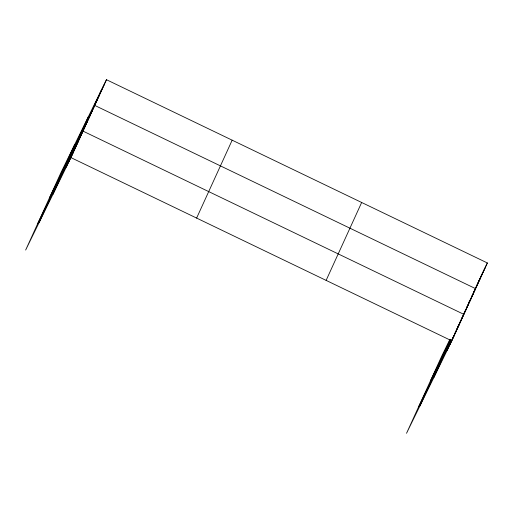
<?xml version="1.0" encoding="UTF-8"?>
<svg xmlns="http://www.w3.org/2000/svg" width="513" height="513" viewBox="0 0 513 513"><rect width="100%" height="100%" fill="white"/><g stroke="black" fill="none" stroke-linecap="round" stroke-linejoin="round"><path stroke-width="0.77" d="M39.039 222.706L74.577 144.807M52.833 194.549L88.377 116.65M66.222 167.219L101.766 89.32M106.473 79.707L61.188 172.137L25.65 250.043L70.935 157.606L106.473 79.707L487.35 262.957L451.812 340.863L406.527 433.293L442.065 355.394L449.965 339.273M196.62 218.083L232.165 140.177M326.121 280.387L361.659 202.488M419.916 405.963L450.177 339.632M433.709 377.805L451.074 339.747M447.099 350.475L451.934 339.882M454.05 335.245L452.235 339.215L456.641 330.269M459.475 323.344L461.238 319.49M465.342 310.493L461.527 318.849L466.24 309.23M468.273 304.062L466.221 308.563L470.928 298.951M470.915 298.277L468.568 303.42L473.275 293.808M472.967 293.782L471.203 297.636L475.622 288.665L94.745 105.415L49.46 197.845M475.602 287.998L473.255 293.141L477.969 283.529M475.897 287.357L477.654 283.497M99.419 94.463L104.126 84.85M97.072 99.605L101.779 89.987M94.725 104.742L99.439 95.129M92.378 109.885L97.092 100.272M87.691 120.17L92.398 110.558M85.344 125.307L90.051 115.694M82.997 130.449L87.71 120.837M80.65 135.592L85.363 125.98M37.731 223.553L83.016 131.123L463.893 314.373L459.52 323.299M75.892 146.032L80.599 136.42M73.474 151.329L78.181 141.716M71.057 156.625L75.764 147.013M68.639 161.922L73.346 152.31M487.35 262.957L477.949 282.855L482.656 273.243M480.296 277.713L485.003 268.1M476.276 286.626L480.315 278.386M430.336 381.101L450.626 339.689M468.51 303.183L469.882 300.381M463.874 313.706L468.587 304.094M418.608 406.809L451.286 340.106M457.808 326.794L459.186 323.985L454.351 334.585L459.058 324.966M456.769 329.282L461.476 319.67M449.516 345.178L454.223 335.566M70.935 157.606L451.812 340.863"/></g></svg>
